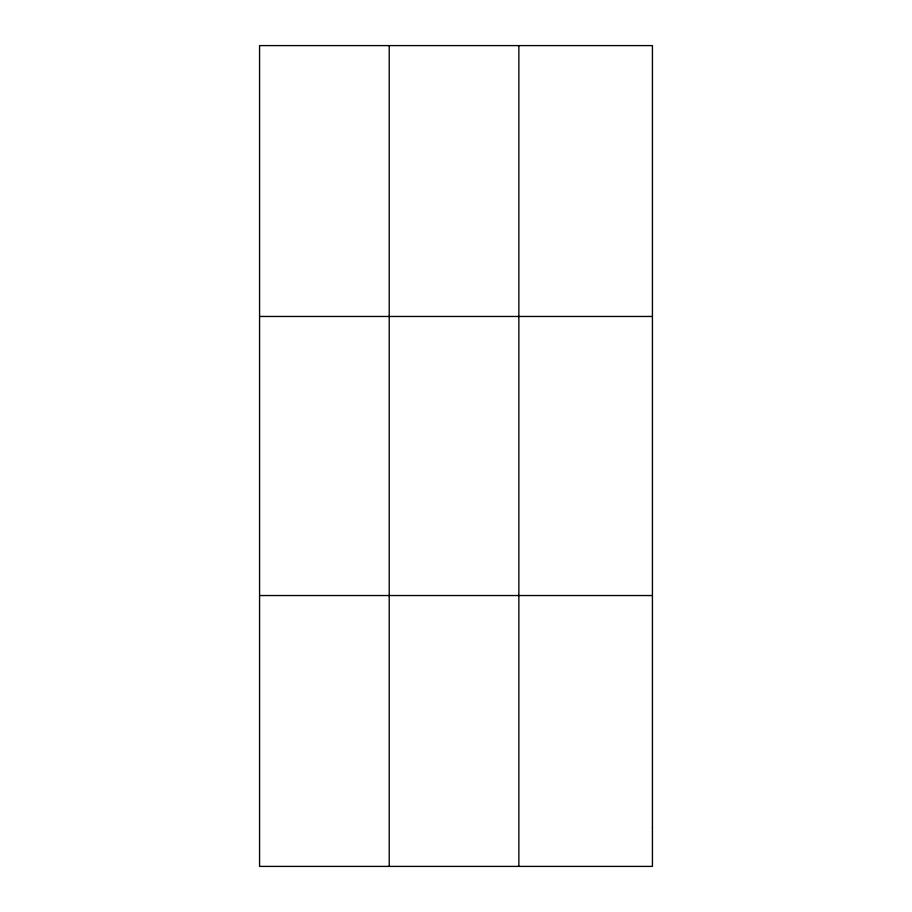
<?xml version="1.0" encoding="UTF-8"?>
<svg xmlns="http://www.w3.org/2000/svg" width="912" height="912" viewBox="0 0 912 912"><rect width="100%" height="100%" fill="white"/><g stroke="black" fill="none" stroke-linecap="round" stroke-linejoin="round"><path stroke-width="1.37" d="M389.219 866.4L389.219 45.6M518.86 866.4L518.86 45.6M259.567 316.464L652.433 316.464M259.567 595.536L652.433 595.536M652.433 827.708L652.433 866.4L259.567 866.4L259.567 45.6L652.433 45.6L652.433 827.708"/></g></svg>
